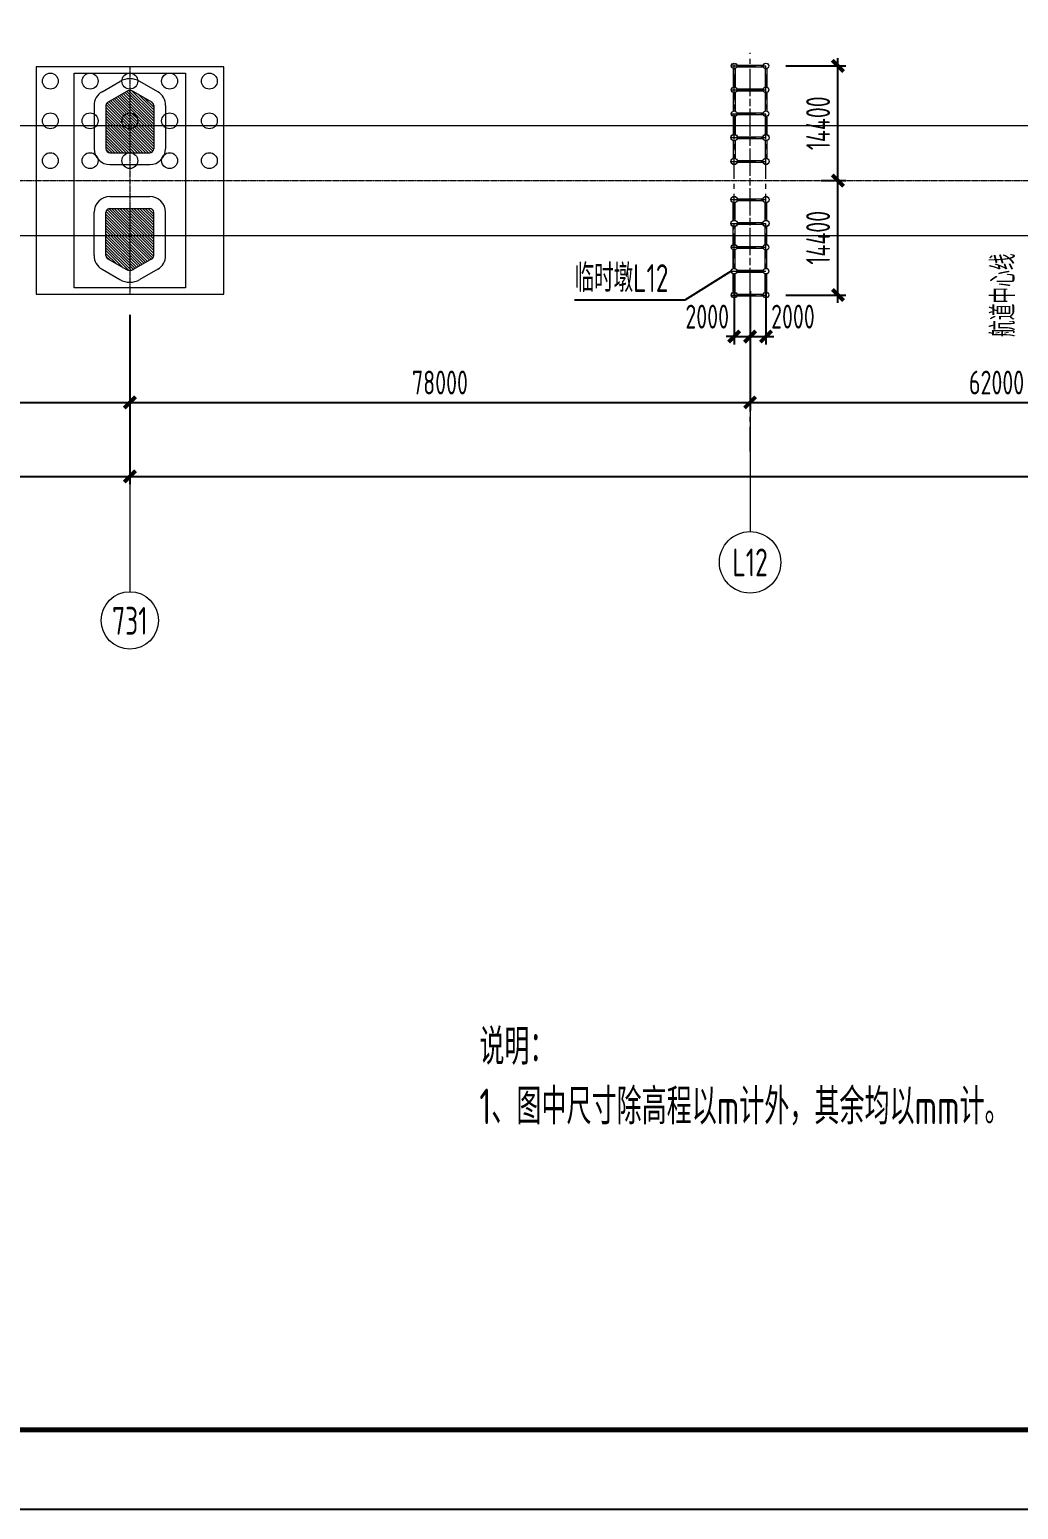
# Model space of a CAD drawing. Extents: x -2876908 to 633791, y -1383861 to 872234.
# Drawn here: x -376429 to -252076, y 278234 to 464302 of the extents above; entities that cross this region are included whole.
import ezdxf
from ezdxf.enums import TextEntityAlignment as Align

# ---------------------------------------------------------------- set-up
doc = ezdxf.new("R2010")
doc.units = 0
doc.header["$LTSCALE"] = 5
doc.header["$MEASUREMENT"] = 0
doc.linetypes.add('CENTER', pattern=[2, 1.25, -0.25, 0.25, -0.25])
doc.linetypes.add('DASHED', pattern=[0.75, 0.5, -0.25])
doc.layers.get('0').update_dxf_attribs({"linetype": 'CONTINUOUS', "lineweight": 25})
doc.layers.get('DEFPOINTS').update_dxf_attribs({"color": 35, "linetype": 'CONTINUOUS', "lineweight": 13})
for name, color, linetype, lineweight in [('1粗实线', 1, 'CONTINUOUS', 30), ('3中心线', 6, 'CENTER', 18), ('4虚线', 2, 'DASHED', 18), ('5标注', 3, 'CONTINUOUS', 15), ('6文本', 7, 'CONTINUOUS', 15), ('7边界线', 8, 'CONTINUOUS', 15), ('8轮廓线', 4, 'CONTINUOUS', 15), ('DIM', 3, 'CONTINUOUS', 0), ('HFZT', 5, 'CONTINUOUS', 15)]:
    doc.layers.add(name, color=color, linetype=linetype, lineweight=lineweight)
doc.styles.add('TSSD_Dimension', font='tssdeng.shx', dxfattribs={"width": 0.7, "bigfont": 'hztxt.shx'})
doc.styles.add('TSSD_NORM', font='tssdeng.shx', dxfattribs={"width": 0.7, "bigfont": 'hztxt.shx'})
doc.dimstyles.new('TSSD_100_100', dxfattribs={"dimtxt": 300, "dimasz": 100, "dimexe": 100, "dimexo": 250, "dimgap": 100, "dimtad": 1, "dimdec": 0, "dimzin": 0, "dimdsep": 46, "dimtxsty": 'TSSD_Dimension', "dimblk": 'ARCHTICK', "dimblk1": 'ARCHTICK', "dimblk2": 'ARCHTICK', "dimcen": 0, "dimdle": 100, "dimclrt": 7, "dimadec": 0, "dimazin": 0, "dimtfac": 1, "dimtdec": 0, "dimtix": 1, "dimtmove": 2, "dimatfit": 3, "dimfxl": 1, "dimtolj": 1, "dimtzin": 0, "dimarcsym": 0})

# ---------------------------------------------------------------- blocks, each defined once
blk = doc.blocks.new('图框')
blk.add_line((81210, -10000), (-1573790, -10000))
at = {"color": 7, "linetype": 'Continuous'}
blk.add_lwpolyline([(-1598790, -10000), (-1598790, 287000), (81210, 287000), (81210, -10000), (-1598790, -10000)], dxfattribs=at)
at = {"layer": '1粗实线', "color": 7, "linetype": 'Continuous', "const_width": 600}
blk.add_lwpolyline([(-1573790, 0), (-1573790, 277000), (71210, 277000), (71210, 0), (-1573790, 0)], dxfattribs=at)
at = {"layer": 'HFZT', "color": 2, "style": 'TSSD_NORM', "width": 0.7}
for tag, height, p in [('比例尺', 2500, (63962, 21000)), ('图号', 2500, (36224, 7000)), ('日期', 2500, (63962, 7000)), ('图名', 4000, (-19528, 4250))]:
    blk.add_attdef(tag, text='', height=height, dxfattribs=at).set_placement(p, align=Align.MIDDLE)
blk = doc.blocks.new('平面图')
at = {"layer": '7边界线', "ltscale": 5}
h = blk.add_hatch(dxfattribs=at)
h.set_pattern_fill('ANSI31', color=256, scale=2000, angle=-90)
h.set_pattern_definition([(315, (-1202605.13, 608318.16), (176.776695, 176.776695), [])])
h.paths.add_polyline_path([(-228295, -4003, 0.4142136), (-228795, -3503), (-233795, -3503, 0.4142136), (-234295, -4003), (-234295, -9437, 0.2679751), (-234045, -9870), (-231795, -11169, 0.2679233), (-230795, -11169), (-228545, -9870, 0.2679492), (-228295, -9437)])
h.paths.add_polyline_path([(-234295, 3997, 0.4142136), (-233795, 3497), (-228795, 3497, 0.4142136), (-228295, 3997), (-228295, 9431, 0.2679492), (-228545, 9864), (-230795, 11163, 0.2679233), (-231795, 11163), (-234045, 9864, 0.2679751), (-234295, 9431)])
at = {"layer": '3中心线'}
blk.add_line((-231295, 14297), (-231295, -14303), dxfattribs=at)
blk.add_lwpolyline([(-1432236, 0), (212764, 0)], dxfattribs=at)
at = {"layer": '7边界线'}
for p, q in [((-234795, 11163), (-232545, 12462)), ((-234795, 11163), (-232545, 12462)), ((-227795, 11163), (-230045, 12462)), ((-227795, 11163), (-230045, 12462)), ((-235795, 9431), (-235795, 3997)), ((-235795, 9431), (-235795, 3997)), ((-234295, 9431), (-234295, 3997)), ((-234045, 9864), (-231795, 11163)), ((-228545, 9864), (-230795, 11163)), ((-228295, 9431), (-228295, 3997)), ((-226795, 9431), (-226795, 3997)), ((-226795, 9431), (-226795, 3997)), ((-233795, 3497), (-228795, 3497)), ((-233795, 1997), (-228795, 1997)), ((-233795, 1997), (-228795, 1997)), ((-233795, -2003), (-228795, -2003)), ((-233795, -2003), (-228795, -2003)), ((-233795, -3503), (-228795, -3503)), ((-235795, -9437), (-235795, -4003)), ((-235795, -9437), (-235795, -4003)), ((-234295, -9437), (-234295, -4003)), ((-228295, -9437), (-228295, -4003)), ((-226795, -9437), (-226795, -4003)), ((-226795, -9437), (-226795, -4003)), ((-234045, -9870), (-231795, -11169)), ((-228545, -9870), (-230795, -11169)), ((-234795, -11170), (-232545, -12468)), ((-234795, -11170), (-232545, -12468)), ((-227795, -11169), (-230045, -12468)), ((-227795, -11169), (-230045, -12468))]:
    blk.add_line(p, q, dxfattribs=at)
blk.add_lwpolyline([(-243095, 14297), (-243095, -14303), (-219495, -14303), (-219495, 14297), (-243095, 14297)], dxfattribs=at)
blk.add_lwpolyline([(-238295, 13497), (-224295, 13497), (-224295, -13503), (-238295, -13503)], close=True, dxfattribs=at)
for centre in [(-241295, 12497), (-236295, 12497), (-231295, 12497), (-226295, 12497), (-221295, 12497), (-241295, 7497), (-236295, 7497), (-231295, 7497), (-226295, 7497), (-221295, 7497), (-241295, 2497), (-236295, 2497), (-231295, 2497), (-226295, 2497), (-221295, 2497)]:
    blk.add_circle(centre, 1000, dxfattribs=at)
for centre, radius, start, end in [((-231295, 10297), 2500, 60, 119.99446), ((-231295, 10297), 2500, 60, 119.99446), ((-231295, 10297), 1000, 60, 119.99446), ((-233795, 9431), 2000, 119.99446, 180), ((-233795, 9431), 2000, 119.99446, 180), ((-233795, 9431), 500, 119.99446, 180), ((-228795, 9431), 500, 0, 60), ((-228795, 9431), 2000, 0, 60), ((-233795, 3997), 2000, 180, 270), ((-233795, 3997), 2000, 180, 270), ((-233795, 3997), 500, 180, 270), ((-228795, 3997), 500, 270, 0), ((-228795, 3997), 2000, 270, 0), ((-228795, 3997), 2000, 270, 0), ((-233795, -4003), 2000, 90, 180), ((-233795, -4003), 2000, 90, 180), ((-233795, -4003), 500, 90, 180), ((-228795, -4003), 2000, 0, 90), ((-228795, -4003), 2000, 0, 90), ((-228795, -4003), 500, 0, 90), ((-233795, -9437), 2000, 180, 240.00554), ((-233795, -9437), 2000, 180, 240.00554), ((-233795, -9437), 500, 180, 240.00554), ((-228795, -9437), 500, 300, 0), ((-228795, -9437), 2000, 300, 0), ((-228795, -9437), 2000, 300, 0), ((-231295, -10303), 2500, 240.00554, 300), ((-231295, -10303), 2500, 240.00554, 300), ((-231295, -10303), 1000, 240.00554, 300)]:
    blk.add_arc(centre, radius, start, end, dxfattribs=at)
at = {"layer": '8轮廓线'}
for points in [[(-1432236, 6900), (212764, 6900)], [(-1432236, -6900), (212764, -6900)]]:
    blk.add_lwpolyline(points, dxfattribs=at)
at = {"layer": '7边界线', "style": 'TSSD_NORM', "width": 0.7}
blk.add_text('航道中心线', height=3000, rotation=90, dxfattribs=at).set_placement((-122976, -9180), align=Align.TOP_RIGHT)
blk = doc.blocks.new('_ArchTick')
at = {"color": 0, "linetype": 'ByBlock', "const_width": 0.5}
blk.add_lwpolyline([(-0.71, -0.71), (0.71, 0.71)], dxfattribs=at)
blk = doc.blocks.new('*D69')
at = {"layer": 'DEFPOINTS', "color": 0, "transparency": 16777216}
for p in [(-441821, 430578), (-363821, 430578), (-363821, 417425)]:
    blk.add_point(p, dxfattribs=at)
at = {"layer": 'DIM', "color": 0, "linetype": 'ByBlock', "lineweight": -2, "transparency": 16777216}
blk.add_line((-441821, 428078), (-441821, 416425), dxfattribs=at)
at = {"layer": 'DIM', "color": 0, "lineweight": -2, "transparency": 16777216}
for p, q in [((-363821, 428078), (-363821, 416425)), ((-442821, 417425), (-362821, 417425))]:
    blk.add_line(p, q, dxfattribs=at)
at = {"layer": 'DIM', "color": 0, "lineweight": -2, "transparency": 16777216, "xscale": 1000, "yscale": 1000, "zscale": 1000, "rotation": 180}
blk.add_blockref('_ArchTick', (-441821, 417425), dxfattribs=at)
at = {"layer": 'DIM', "color": 0, "lineweight": -2, "transparency": 16777216, "xscale": 1000, "yscale": 1000, "zscale": 1000}
blk.add_blockref('_ArchTick', (-363821, 417425), dxfattribs=at)
at = {"layer": 'DIM', "color": 7, "transparency": 16777216, "insert": (-402821, 419925), "char_height": 3000, "attachment_point": 5, "style": 'TSSD_Dimension'}
blk.add_mtext('\\A1;78000', dxfattribs=at)
blk = doc.blocks.new('*D70')
at = {"layer": 'DEFPOINTS', "color": 0, "transparency": 16777216}
for p in [(-363821, 430928), (-285821, 430928), (-285821, 417425)]:
    blk.add_point(p, dxfattribs=at)
at = {"layer": 'DIM', "color": 0, "linetype": 'ByBlock', "lineweight": -2, "transparency": 16777216}
blk.add_line((-363821, 428428), (-363821, 416425), dxfattribs=at)
at = {"layer": 'DIM', "color": 0, "lineweight": -2, "transparency": 16777216}
for p, q in [((-285821, 428428), (-285821, 416425)), ((-364821, 417425), (-284821, 417425))]:
    blk.add_line(p, q, dxfattribs=at)
at = {"layer": 'DIM', "color": 0, "lineweight": -2, "transparency": 16777216, "xscale": 1000, "yscale": 1000, "zscale": 1000, "rotation": 180}
blk.add_blockref('_ArchTick', (-363821, 417425), dxfattribs=at)
at = {"layer": 'DIM', "color": 0, "lineweight": -2, "transparency": 16777216, "xscale": 1000, "yscale": 1000, "zscale": 1000}
blk.add_blockref('_ArchTick', (-285821, 417425), dxfattribs=at)
at = {"layer": 'DIM', "color": 7, "transparency": 16777216, "insert": (-324821, 419925), "char_height": 3000, "attachment_point": 5, "style": 'TSSD_Dimension'}
blk.add_mtext('\\A1;78000', dxfattribs=at)
blk = doc.blocks.new('*D71')
at = {"layer": 'DEFPOINTS', "color": 0, "transparency": 16777216}
for p in [(-223821, 433928), (-285821, 430928), (-223821, 417425)]:
    blk.add_point(p, dxfattribs=at)
at = {"layer": 'DIM', "color": 0, "lineweight": -2, "transparency": 16777216}
for p, q in [((-223821, 431428), (-223821, 416425)), ((-286821, 417425), (-222821, 417425))]:
    blk.add_line(p, q, dxfattribs=at)
at = {"layer": 'DIM', "color": 0, "linetype": 'ByBlock', "lineweight": -2, "transparency": 16777216}
blk.add_line((-285821, 428428), (-285821, 416425), dxfattribs=at)
at = {"layer": 'DIM', "color": 0, "lineweight": -2, "transparency": 16777216, "xscale": 1000, "yscale": 1000, "zscale": 1000, "rotation": 180}
blk.add_blockref('_ArchTick', (-285821, 417425), dxfattribs=at)
at = {"layer": 'DIM', "color": 0, "lineweight": -2, "transparency": 16777216, "xscale": 1000, "yscale": 1000, "zscale": 1000}
blk.add_blockref('_ArchTick', (-223821, 417425), dxfattribs=at)
at = {"layer": 'DIM', "color": 7, "transparency": 16777216, "insert": (-254821, 419925), "char_height": 3000, "attachment_point": 5, "style": 'TSSD_Dimension'}
blk.add_mtext('\\A1;62000', dxfattribs=at)
blk = doc.blocks.new('*D80')
at = {"layer": 'DEFPOINTS', "color": 0, "transparency": 16777216}
for p in [(-623821, 431025), (-363821, 430928), (-363821, 408125)]:
    blk.add_point(p, dxfattribs=at)
at = {"layer": 'DIM', "color": 0, "linetype": 'ByBlock', "lineweight": -2, "transparency": 16777216}
blk.add_line((-623821, 428525), (-623821, 407125), dxfattribs=at)
at = {"layer": 'DIM', "color": 0, "lineweight": -2, "transparency": 16777216}
for p, q in [((-363821, 428428), (-363821, 407125)), ((-624821, 408125), (-362821, 408125))]:
    blk.add_line(p, q, dxfattribs=at)
at = {"layer": 'DIM', "color": 0, "lineweight": -2, "transparency": 16777216, "xscale": 1000, "yscale": 1000, "zscale": 1000, "rotation": 180}
blk.add_blockref('_ArchTick', (-623821, 408125), dxfattribs=at)
at = {"layer": 'DIM', "color": 0, "lineweight": -2, "transparency": 16777216, "xscale": 1000, "yscale": 1000, "zscale": 1000}
blk.add_blockref('_ArchTick', (-363821, 408125), dxfattribs=at)
at = {"layer": 'DIM', "color": 7, "transparency": 16777216, "insert": (-493821, 410625), "char_height": 3000, "attachment_point": 5, "style": 'TSSD_Dimension'}
blk.add_mtext('\\A1;260000', dxfattribs=at)
blk = doc.blocks.new('*D81')
at = {"layer": 'DEFPOINTS', "color": 0, "transparency": 16777216}
for p in [(-363821, 430928), (-83821, 431020), (-83821, 408125)]:
    blk.add_point(p, dxfattribs=at)
at = {"layer": 'DIM', "color": 0, "linetype": 'ByBlock', "lineweight": -2, "transparency": 16777216}
blk.add_line((-363821, 428428), (-363821, 407125), dxfattribs=at)
at = {"layer": 'DIM', "color": 0, "lineweight": -2, "transparency": 16777216}
for p, q in [((-83821, 428520), (-83821, 407125)), ((-364821, 408125), (-222014, 408125)), ((-82821, 408125), (-210806, 408125))]:
    blk.add_line(p, q, dxfattribs=at)
at = {"layer": 'DIM', "color": 0, "lineweight": -2, "transparency": 16777216, "xscale": 1000, "yscale": 1000, "zscale": 1000, "rotation": 180}
blk.add_blockref('_ArchTick', (-363821, 408125), dxfattribs=at)
at = {"layer": 'DIM', "color": 0, "lineweight": -2, "transparency": 16777216, "xscale": 1000, "yscale": 1000, "zscale": 1000}
blk.add_blockref('_ArchTick', (-83821, 408125), dxfattribs=at)
at = {"layer": 'DIM', "color": 7, "transparency": 16777216, "insert": (-216410, 408125), "char_height": 3000, "attachment_point": 5, "style": 'TSSD_Dimension'}
blk.add_mtext('\\A1;280000', dxfattribs=at)
blk = doc.blocks.new('f32r')
blk.add_circle((1139330, -13783), 3612)
at = {"layer": '5标注'}
blk.add_line((1139330, 3400), (1139330, -10170), dxfattribs=at)
at = {"layer": '6文本', "style": 'TSSD_NORM', "width": 0.7}
blk.add_text('731', height=3500, dxfattribs=at).set_placement((1139330, -13831), align=Align.MIDDLE_CENTER)
blk = doc.blocks.new('F3T')
at = {"layer": '5标注'}
blk.add_line((-216808, 14863), (-216808, -408), dxfattribs=at)
blk.add_circle((-216808, -4271), 3863, dxfattribs=at)
at = {"layer": '5标注', "style": 'TSSD_NORM', "width": 0.7}
blk.add_text('L12', height=3500, dxfattribs=at).set_placement((-216808, -4278), align=Align.MIDDLE_CENTER)
blk = doc.blocks.new('*D1873')
at = {"layer": 'DEFPOINTS', "color": 0, "transparency": 16777216}
for p in [(-287821, 433928), (-285821, 433928), (-285821, 425712)]:
    blk.add_point(p, dxfattribs=at)
at = {"layer": 'DIM', "color": 0, "linetype": 'ByBlock', "lineweight": -2, "transparency": 16777216}
blk.add_line((-287821, 431428), (-287821, 424712), dxfattribs=at)
at = {"layer": 'DIM', "color": 0, "lineweight": -2, "transparency": 16777216}
for p, q in [((-285821, 431428), (-285821, 424712)), ((-287821, 425712), (-288821, 425712)), ((-287821, 425712), (-285821, 425712)), ((-285821, 425712), (-284821, 425712))]:
    blk.add_line(p, q, dxfattribs=at)
at = {"layer": 'DIM', "color": 0, "lineweight": -2, "transparency": 16777216, "xscale": 1000, "yscale": 1000, "zscale": 1000}
blk.add_blockref('_ArchTick', (-287821, 425712), dxfattribs=at)
at = {"layer": 'DIM', "color": 0, "lineweight": -2, "transparency": 16777216, "xscale": 1000, "yscale": 1000, "zscale": 1000, "rotation": 180}
blk.add_blockref('_ArchTick', (-285821, 425712), dxfattribs=at)
at = {"layer": 'DIM', "color": 7, "transparency": 16777216, "insert": (-291210, 428212), "char_height": 3000, "attachment_point": 5, "style": 'TSSD_Dimension'}
blk.add_mtext('\\A1;2000', dxfattribs=at)
blk = doc.blocks.new('*D1874')
at = {"layer": 'DEFPOINTS', "color": 0, "transparency": 16777216}
for p in [(-285821, 433928), (-283821, 433928), (-283821, 425712)]:
    blk.add_point(p, dxfattribs=at)
at = {"layer": 'DIM', "color": 0, "linetype": 'ByBlock', "lineweight": -2, "transparency": 16777216}
blk.add_line((-285821, 431428), (-285821, 424712), dxfattribs=at)
at = {"layer": 'DIM', "color": 0, "lineweight": -2, "transparency": 16777216}
for p, q in [((-283821, 431428), (-283821, 424712)), ((-286821, 425712), (-282821, 425712))]:
    blk.add_line(p, q, dxfattribs=at)
at = {"layer": 'DIM', "color": 0, "lineweight": -2, "transparency": 16777216, "xscale": 1000, "yscale": 1000, "zscale": 1000, "rotation": 180}
blk.add_blockref('_ArchTick', (-285821, 425712), dxfattribs=at)
at = {"layer": 'DIM', "color": 0, "lineweight": -2, "transparency": 16777216, "xscale": 1000, "yscale": 1000, "zscale": 1000}
blk.add_blockref('_ArchTick', (-283821, 425712), dxfattribs=at)
at = {"layer": 'DIM', "color": 7, "transparency": 16777216, "insert": (-280433, 428212), "char_height": 3000, "attachment_point": 5, "style": 'TSSD_Dimension'}
blk.add_mtext('\\A1;2000', dxfattribs=at)
blk = doc.blocks.new('*D1881')
at = {"layer": 'DEFPOINTS', "color": 0, "transparency": 16777216}
for p in [(-279400, 445328), (-274770, 445328), (-283821, 430928)]:
    blk.add_point(p, dxfattribs=at)
at = {"layer": 'DIM', "color": 0, "lineweight": -2, "transparency": 16777216}
for p, q in [((-276900, 445328), (-273770, 445328)), ((-274770, 429928), (-274770, 446328))]:
    blk.add_line(p, q, dxfattribs=at)
at = {"layer": 'DIM', "color": 0, "linetype": 'ByBlock', "lineweight": -2, "transparency": 16777216}
blk.add_line((-281321, 430928), (-273770, 430928), dxfattribs=at)
at = {"layer": 'DIM', "color": 0, "lineweight": -2, "transparency": 16777216, "xscale": 1000, "yscale": 1000, "zscale": 1000}
for p, rotation in [((-274770, 445328), 90), ((-274770, 430928), 270)]:
    blk.add_blockref('_ArchTick', p, dxfattribs=dict(at, rotation=rotation))
at = {"layer": 'DIM', "color": 7, "transparency": 16777216, "insert": (-277270, 438128), "char_height": 3000, "attachment_point": 5, "rotation": 90, "style": 'TSSD_Dimension'}
blk.add_mtext('\\A1;14400', dxfattribs=at)
blk = doc.blocks.new('*D1882')
at = {"layer": 'DEFPOINTS', "color": 0, "transparency": 16777216}
for p in [(-283821, 459728), (-274770, 459728), (-279400, 445328)]:
    blk.add_point(p, dxfattribs=at)
at = {"layer": 'DIM', "color": 0, "lineweight": -2, "transparency": 16777216}
for p, q in [((-281321, 459728), (-273770, 459728)), ((-274770, 444328), (-274770, 460728))]:
    blk.add_line(p, q, dxfattribs=at)
at = {"layer": 'DIM', "color": 0, "linetype": 'ByBlock', "lineweight": -2, "transparency": 16777216}
blk.add_line((-276900, 445328), (-273770, 445328), dxfattribs=at)
at = {"layer": 'DIM', "color": 0, "lineweight": -2, "transparency": 16777216, "xscale": 1000, "yscale": 1000, "zscale": 1000}
for p, rotation in [((-274770, 459728), 90), ((-274770, 445328), 270)]:
    blk.add_blockref('_ArchTick', p, dxfattribs=dict(at, rotation=rotation))
at = {"layer": 'DIM', "color": 7, "transparency": 16777216, "insert": (-277270, 452528), "char_height": 3000, "attachment_point": 5, "rotation": 90, "style": 'TSSD_Dimension'}
blk.add_mtext('\\A1;14400', dxfattribs=at)

msp = doc.modelspace()

# ---------------------------------------------------------------- linework, layer by layer
at = {"layer": '3中心线', "ltscale": 500}
for p, q in [((-288221.088, 459727.767), (-283421.088, 459727.767)), ((-287821.088, 430527.773), (-287821.088, 460042.767)), ((-285821.088, 411240.199), (-285821.088, 461380.235)), ((-285821.088, 430927.773), (-285821.088, 459727.767)), ((-283821.088, 430527.773), (-283821.088, 459727.767)), ((-288221.088, 456727.767), (-283421.088, 456727.767)), ((-288221.088, 453727.767), (-283421.088, 453727.767)), ((-288221.088, 450727.767), (-283421.088, 450727.767)), ((-288221.088, 447727.767), (-283421.088, 447727.767)), ((-288221.088, 442927.773), (-283421.088, 442927.773)), ((-288221.088, 439927.773), (-283421.088, 439927.773)), ((-288221.088, 436927.773), (-283421.088, 436927.773)), ((-288221.088, 433927.773), (-283421.088, 433927.773)), ((-288221.088, 430927.773), (-283421.088, 430927.773))]:
    msp.add_line(p, q, dxfattribs=at)
at = {"layer": '4虚线', "ltscale": 500}
for p, q in [((-287476.287, 459831.267), (-284165.889, 459831.267)), ((-287476.287, 459624.267), (-284165.889, 459624.267)), ((-287924.588, 459382.966), (-287924.588, 457072.568)), ((-287717.588, 459382.966), (-287717.588, 457072.568)), ((-283924.588, 459382.966), (-283924.588, 457072.568)), ((-283717.588, 459382.966), (-283717.588, 457072.568)), ((-287924.588, 456382.966), (-287924.588, 454072.568)), ((-287717.588, 456382.966), (-287717.588, 454072.568)), ((-287476.287, 456831.267), (-284165.889, 456831.267)), ((-287476.287, 456624.267), (-284165.889, 456624.267)), ((-283924.588, 456382.966), (-283924.588, 454072.568)), ((-283717.588, 456382.966), (-283717.588, 454072.568)), ((-287924.588, 453382.966), (-287924.588, 451114.145)), ((-287717.588, 453382.966), (-287717.588, 451114.145)), ((-287476.287, 453831.267), (-284165.889, 453831.267)), ((-287476.287, 453624.267), (-284165.889, 453624.267)), ((-283924.588, 453382.966), (-283924.588, 451114.145)), ((-283717.588, 453382.966), (-283717.588, 451114.145)), ((-287924.588, 450341.389), (-287924.588, 448114.145)), ((-287717.588, 450341.389), (-287717.588, 448114.145)), ((-287434.71, 450831.267), (-284207.465, 450831.267)), ((-287434.71, 450624.267), (-284207.465, 450624.267)), ((-283924.588, 450341.389), (-283924.588, 448114.145)), ((-283717.588, 450341.389), (-283717.588, 448114.145)), ((-287434.71, 447831.267), (-284207.465, 447831.267)), ((-287434.71, 447624.267), (-284207.465, 447624.267)), ((-287434.71, 443031.273), (-284207.465, 443031.273)), ((-287924.588, 440314.151), (-287924.588, 442541.395)), ((-287717.588, 440314.151), (-287717.588, 442541.395)), ((-287434.71, 442824.273), (-284207.465, 442824.273)), ((-283924.588, 440314.151), (-283924.588, 442541.395)), ((-283717.588, 440314.151), (-283717.588, 442541.395)), ((-287924.588, 437272.574), (-287924.588, 439541.395)), ((-287717.588, 437272.574), (-287717.588, 439541.395)), ((-287434.71, 440031.273), (-284207.465, 440031.273)), ((-287434.71, 439824.273), (-284207.465, 439824.273)), ((-283924.588, 437272.574), (-283924.588, 439541.395)), ((-283717.588, 437272.574), (-283717.588, 439541.395)), ((-287924.588, 434272.574), (-287924.588, 436582.972)), ((-287717.588, 434272.574), (-287717.588, 436582.972)), ((-287476.287, 437031.273), (-284165.889, 437031.273)), ((-287476.287, 436824.273), (-284165.889, 436824.273)), ((-283924.588, 434272.574), (-283924.588, 436582.972)), ((-283717.588, 434272.574), (-283717.588, 436582.972)), ((-287924.588, 431272.574), (-287924.588, 433582.972)), ((-287717.588, 431272.574), (-287717.588, 433582.972)), ((-287476.287, 434031.273), (-284165.889, 434031.273)), ((-287476.287, 433824.273), (-284165.889, 433824.273)), ((-283924.588, 431272.574), (-283924.588, 433582.972)), ((-283717.588, 431272.574), (-283717.588, 433582.972)), ((-287476.287, 431031.273), (-284165.889, 431031.273)), ((-287476.287, 430824.273), (-284165.889, 430824.273))]:
    msp.add_line(p, q, dxfattribs=at)
at = {"layer": '8轮廓线'}
for p, q in [((-287478.145, 459837.267), (-284164.03, 459837.267)), ((-287478.145, 459618.267), (-284164.03, 459618.267)), ((-287930.588, 459384.824), (-287930.588, 457070.71)), ((-287711.588, 459384.824), (-287711.588, 457070.71)), ((-283930.588, 459384.824), (-283930.588, 457070.71)), ((-283711.588, 459384.824), (-283711.588, 457070.71)), ((-287930.588, 456384.824), (-287930.588, 454070.71)), ((-287711.588, 456384.824), (-287711.588, 454070.71)), ((-287478.145, 456837.267), (-284164.03, 456837.267)), ((-287478.145, 456618.267), (-284164.03, 456618.267)), ((-283930.588, 456384.824), (-283930.588, 454070.71)), ((-283711.588, 456384.824), (-283711.588, 454070.71)), ((-287930.588, 453384.824), (-287930.588, 451112.487)), ((-287711.588, 453384.824), (-287711.588, 451112.487)), ((-287478.145, 453837.267), (-284164.03, 453837.267)), ((-287478.145, 453618.267), (-284164.03, 453618.267)), ((-283930.588, 453384.824), (-283930.588, 451112.487)), ((-283711.588, 453384.824), (-283711.588, 451112.487)), ((-287930.588, 450343.047), (-287930.588, 448112.487)), ((-287711.588, 450343.047), (-287711.588, 448112.487)), ((-287436.367, 450837.267), (-284205.808, 450837.267)), ((-287436.367, 450618.267), (-284205.808, 450618.267)), ((-283930.588, 450343.047), (-283930.588, 448112.487)), ((-283711.588, 450343.047), (-283711.588, 448112.487)), ((-287436.367, 447837.267), (-284205.808, 447837.267)), ((-287436.367, 447618.267), (-284205.808, 447618.267)), ((-287436.367, 443037.273), (-284205.808, 443037.273)), ((-287930.588, 440312.494), (-287930.588, 442543.053)), ((-287711.588, 440312.494), (-287711.588, 442543.053)), ((-287436.367, 442818.273), (-284205.808, 442818.273)), ((-283930.588, 440312.494), (-283930.588, 442543.053)), ((-283711.588, 440312.494), (-283711.588, 442543.053)), ((-287930.588, 437270.716), (-287930.588, 439543.053)), ((-287711.588, 437270.716), (-287711.588, 439543.053)), ((-287436.367, 440037.273), (-284205.808, 440037.273)), ((-287436.367, 439818.273), (-284205.808, 439818.273)), ((-283930.588, 437270.716), (-283930.588, 439543.053)), ((-283711.588, 437270.716), (-283711.588, 439543.053)), ((-287930.588, 434270.716), (-287930.588, 436584.83)), ((-287711.588, 434270.716), (-287711.588, 436584.83)), ((-287478.145, 437037.273), (-284164.03, 437037.273)), ((-287478.145, 436818.273), (-284164.03, 436818.273)), ((-283930.588, 434270.716), (-283930.588, 436584.83)), ((-283711.588, 434270.716), (-283711.588, 436584.83)), ((-287930.588, 431270.716), (-287930.588, 433584.83)), ((-287711.588, 431270.716), (-287711.588, 433584.83)), ((-287478.145, 434037.273), (-284164.03, 434037.273)), ((-287478.145, 433818.273), (-284164.03, 433818.273)), ((-283930.588, 431270.716), (-283930.588, 433584.83)), ((-283711.588, 431270.716), (-283711.588, 433584.83)), ((-287478.145, 431037.273), (-284164.03, 431037.273)), ((-287478.145, 430818.273), (-284164.03, 430818.273))]:
    msp.add_line(p, q, dxfattribs=at)
for centre, radius in [((-287821.088, 459727.767), 360), ((-287821.088, 459727.767), 350), ((-283821.088, 459727.767), 360), ((-283821.088, 459727.767), 350), ((-287821.088, 456727.767), 360), ((-287821.088, 456727.767), 350), ((-283821.088, 456727.767), 360), ((-283821.088, 456727.767), 350), ((-287821.088, 453727.767), 360), ((-287821.088, 453727.767), 350), ((-283821.088, 453727.767), 360), ((-283821.088, 453727.767), 350), ((-287821.088, 450727.767), 400), ((-287821.088, 450727.767), 390), ((-283821.088, 450727.767), 400), ((-283821.088, 450727.767), 390), ((-287821.088, 447727.767), 400), ((-287821.088, 447727.767), 390), ((-283821.088, 447727.767), 400), ((-283821.088, 447727.767), 390), ((-287821.088, 442927.773), 400), ((-287821.088, 442927.773), 390), ((-283821.088, 442927.773), 400), ((-283821.088, 442927.773), 390), ((-287821.088, 439927.773), 400), ((-287821.088, 439927.773), 390), ((-283821.088, 439927.773), 400), ((-283821.088, 439927.773), 390), ((-287821.088, 436927.773), 360), ((-287821.088, 436927.773), 350), ((-283821.088, 436927.773), 360), ((-283821.088, 436927.773), 350), ((-287821.088, 433927.773), 360), ((-287821.088, 433927.773), 350), ((-283821.088, 433927.773), 360), ((-283821.088, 433927.773), 350), ((-287821.088, 430927.773), 360), ((-287821.088, 430927.773), 350), ((-283821.088, 430927.773), 360), ((-283821.088, 430927.773), 350)]:
    msp.add_circle(centre, radius, dxfattribs=at)

# ---------------------------------------------------------------- block references
msp.add_blockref('图框', (9028.284, 288233.761))
at = {"layer": '3中心线', "ltscale": 500}
msp.add_blockref('平面图', (-132525.75, 445327.77), dxfattribs=at)
at = {"layer": 'DIM'}
for name, p in [('F3T', (-69012.9, 401585.03)), ('f32r', (-1503151.02, 403798.683))]:
    msp.add_blockref(name, p, dxfattribs=at)

# ---------------------------------------------------------------- texts
at = {"layer": '6文本', "insert": (-307881.214, 431300.891, 40.489), "char_height": 3500, "attachment_point": 7, "style": 'TSSD_NORM'}
msp.add_mtext('临时墩L12', dxfattribs=at)
at = {"layer": '6文本', "insert": (-319862.545, 338654.265), "char_height": 4500, "attachment_point": 1, "style": 'TSSD_NORM'}
msp.add_mtext_dynamic_manual_height_columns('说明：\\P1、图中尺寸除高程以m计外，其余均以mm计。', width=100000, gutter_width=15000, heights=[0], dxfattribs=at)

# ---------------------------------------------------------------- dimensions: what is measured, and where the dimension line sits
at = {"layer": 'DIM'}
for base, p1, p2, picture, middle in [((-274770.183, 459727.767), (-279399.708, 445327.77), (-283821.088, 459727.767), '*D1882', (-277270.183, 452527.769)), ((-274770.183, 445327.77), (-283821.088, 430927.773), (-279399.708, 445327.77), '*D1881', (-277270.183, 438127.772))]:
    dim = msp.add_linear_dim(base=base, p1=p1, p2=p2, angle=90, dimstyle='TSSD_100_100', override={"dimtxt": 3000, "dimasz": 1000, "dimexe": 1000, "dimexo": 2500, "dimgap": 1000, "dimdle": 1000}, dxfattribs=at)
    dim.commit()
    dim.dimension.update_dxf_attribs({"geometry": picture, "text_midpoint": middle})
for base, p1, p2, picture, middle in [((-285821.088, 425712.334), (-287821.088, 433927.773), (-285821.088, 433927.773), '*D1873', (-291209.549, 428212.334)), ((-283821.088, 425712.334), (-285821.088, 433927.773), (-283821.088, 433927.773), '*D1874', (-280432.626, 428212.334)), ((-83821.088, 408124.878), (-363821.145, 430927.77), (-83821.088, 431019.823), '*D81', (-216409.839, 408124.878))]:
    dim = msp.add_linear_dim(base=base, p1=p1, p2=p2, dimstyle='TSSD_100_100', override={"dimtxt": 3000, "dimasz": 1000, "dimexe": 1000, "dimexo": 2500, "dimgap": 1000, "dimdle": 1000}, dxfattribs=at)
    dim.commit()
    dim.dimension.update_dxf_attribs({"geometry": picture, "text_midpoint": middle, "dimtype": 160})
for base, p1, p2, picture, middle in [((-223821.088, 417424.65), (-285821.088, 430927.77), (-223821.088, 433927.77), '*D71', (-254821.088, 419924.65)), ((-363821.145, 408124.878), (-623821.146, 431024.611), (-363821.145, 430927.77), '*D80', (-493821.145, 410624.878)), ((-363821.145, 417424.65), (-441821.088, 430577.773), (-363821.145, 430577.773), '*D69', (-402821.116, 419924.65)), ((-285821.088, 417424.65), (-363821.145, 430927.77), (-285821.088, 430927.77), '*D70', (-324821.116, 419924.65))]:
    dim = msp.add_linear_dim(base=base, p1=p1, p2=p2, dimstyle='TSSD_100_100', override={"dimtxt": 3000, "dimasz": 1000, "dimexe": 1000, "dimexo": 2500, "dimgap": 1000, "dimdle": 1000}, dxfattribs=at)
    dim.commit()
    dim.dimension.update_dxf_attribs({"geometry": picture, "text_midpoint": middle})

# ---------------------------------------------------------------- leaders
at = {"layer": 'DIM', "annotation_type": 0, "has_hookline": 1, "hookline_direction": 1, "text_width": 11866.399}
msp.add_leader([(-288204.997, 433936.128, 40.489), (-294014.815, 430300.891, 40.489), (-295014.815, 430300.891, 40.489)], dimstyle='TSSD_100_100', override={"dimtxt": 3000, "dimasz": 1000, "dimexe": 1000, "dimexo": 2500, "dimgap": 1000, "dimdle": 1000}, dxfattribs=at)

doc.saveas('drawing.dxf')
